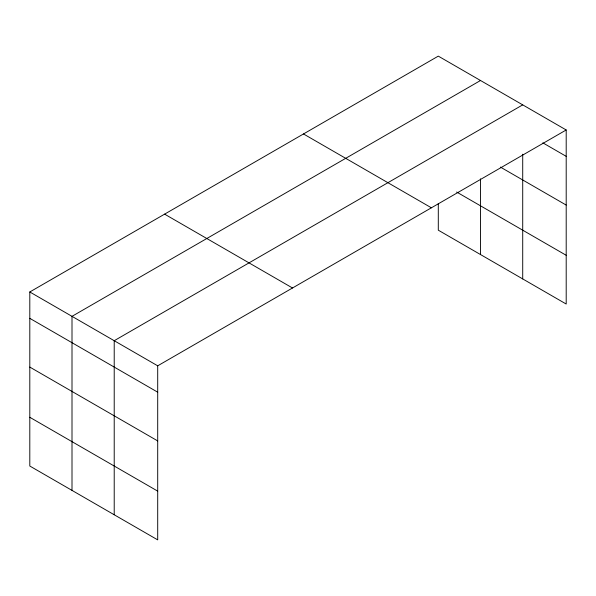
<?xml version="1.0" encoding="UTF-8"?>
<svg xmlns="http://www.w3.org/2000/svg" width="596" height="596" viewBox="0 0 596 596"><rect width="100%" height="100%" fill="white"/><g stroke="black" fill="none" stroke-linecap="round" stroke-linejoin="round"><path stroke-width="0.89" d="M566.2 129.973L438.298 56.128L29.8 291.973L29.8 466.027L157.702 539.872L157.702 365.817L566.2 129.973L566.2 304.027L438.298 230.183L438.298 203.519M522.714 154.215L522.714 278.921M480.51 80.497L72.004 316.342L72.004 490.396M522.714 104.866L114.216 340.711L114.216 514.765M542.844 142.854L566.2 156.338M500.417 167.096L566.2 205.069M456.618 192.024L566.2 255.289M303.498 133.958L431.392 207.803M164.608 214.143L292.502 287.987M29.8 291.973L157.702 365.817M29.8 318.339L157.702 392.183M29.8 367.076L157.702 440.921M29.8 417.289L157.702 491.134M480.51 178.845L480.51 254.552"/></g></svg>
